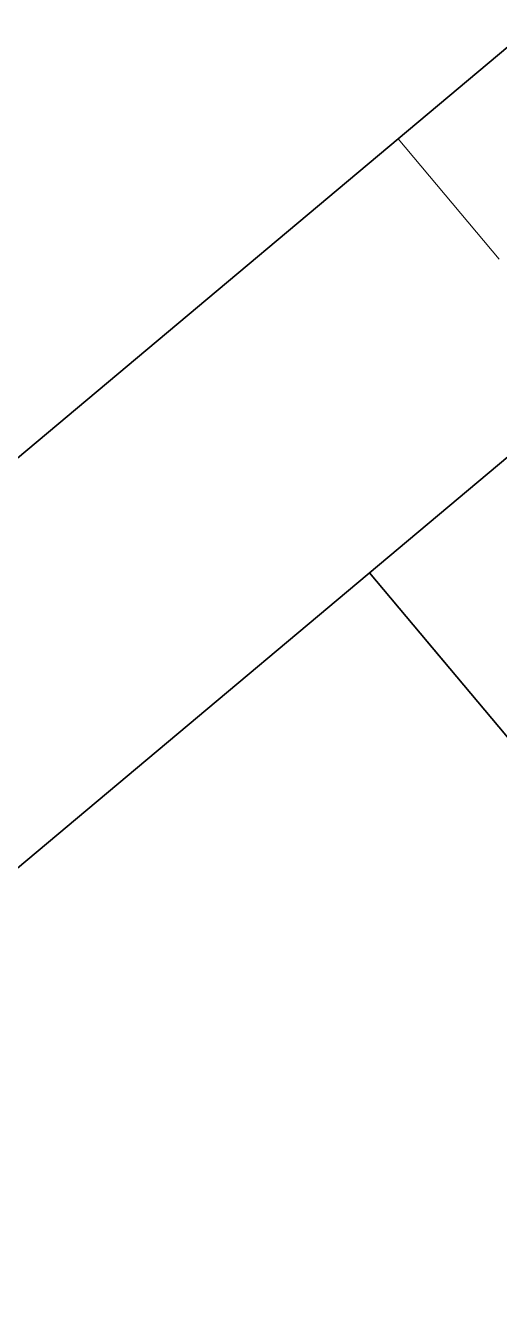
# Model space of a CAD drawing. Header units: millimetres. Extents: x 2054 to 12135, y -1469 to 564.
# Drawn here: x 9935.59 to 9944.64, y 142.5 to 166.78 of the extents above; entities that cross this region are included whole.
import ezdxf

# ---------------------------------------------------------------- set-up
doc = ezdxf.new("R2010")
doc.units = ezdxf.units.MM
doc.linetypes.add('HIDDEN_ISO', pattern=[4.5, 3, -1.5])
doc.layers.add('2D-HIDDEN', color=8, linetype='HIDDEN_ISO', lineweight=18)
doc.layers.add('2D-VISIBLE', color=7, linetype='Continuous', lineweight=35)

msp = doc.modelspace()

# ---------------------------------------------------------------- linework, layer by layer
at = {"layer": '2D-HIDDEN'}
for p, q in [((9752.917, 5.366), (9967.41, 185.347)), ((9756.774, 0.77), (9971.267, 180.751)), ((9942.157, 156.325), (9954.414, 166.609)), ((9942.157, 156.325), (9954.414, 166.609)), ((9942.157, 156.325), (9954.414, 166.609)), ((9942.157, 156.325), (9954.414, 166.609)), ((9942.705, 164.617), (9946.562, 160.021)), ((9942.705, 164.617), (9946.562, 160.021)), ((9942.705, 164.617), (9946.562, 160.021)), ((9942.705, 164.617), (9946.562, 160.021)), ((9956.748, 138.936), (9942.157, 156.325)), ((9956.748, 138.936), (9942.157, 156.325)), ((9956.748, 138.936), (9942.157, 156.325))]:
    msp.add_line(p, q, dxfattribs=at)
for points in [[(9945.29, 166.786), (9945.236, 166.741), (9945.183, 166.696), (9945.129, 166.651), (9945.075, 166.606), (9945.021, 166.561), (9944.967, 166.515), (9944.913, 166.47), (9944.859, 166.425), (9944.806, 166.38), (9944.752, 166.335), (9944.698, 166.289), (9944.644, 166.244), (9944.59, 166.199), (9944.536, 166.154), (9944.482, 166.109), (9944.429, 166.063)], [(9945.29, 166.786), (9945.236, 166.741), (9945.183, 166.696), (9945.129, 166.651), (9945.075, 166.606), (9945.021, 166.561), (9944.967, 166.515), (9944.913, 166.47), (9944.859, 166.425), (9944.806, 166.38), (9944.752, 166.335), (9944.698, 166.289), (9944.644, 166.244), (9944.59, 166.199), (9944.536, 166.154), (9944.482, 166.109), (9944.429, 166.063)], [(9945.29, 166.786), (9945.236, 166.741), (9945.183, 166.696), (9945.129, 166.651), (9945.075, 166.606), (9945.021, 166.561), (9944.967, 166.515), (9944.913, 166.47), (9944.859, 166.425), (9944.806, 166.38), (9944.752, 166.335), (9944.698, 166.289), (9944.644, 166.244), (9944.59, 166.199), (9944.536, 166.154), (9944.482, 166.109), (9944.429, 166.063)], [(9945.29, 166.786), (9945.236, 166.741), (9945.183, 166.696), (9945.129, 166.651), (9945.075, 166.606), (9945.021, 166.561), (9944.967, 166.515), (9944.913, 166.47), (9944.859, 166.425), (9944.806, 166.38), (9944.752, 166.335), (9944.698, 166.289), (9944.644, 166.244), (9944.59, 166.199), (9944.536, 166.154), (9944.482, 166.109), (9944.429, 166.063)], [(9942.705, 164.617), (9942.813, 164.707), (9942.92, 164.798), (9943.028, 164.888), (9943.136, 164.979), (9943.244, 165.069), (9943.351, 165.159), (9943.459, 165.25), (9943.567, 165.34), (9943.674, 165.431), (9943.782, 165.521), (9943.89, 165.611), (9943.998, 165.702), (9944.105, 165.792), (9944.213, 165.883), (9944.321, 165.973), (9944.429, 166.063), (9944.536, 166.154), (9944.644, 166.244)], [(9942.705, 164.617), (9942.813, 164.707), (9942.92, 164.798), (9943.028, 164.888), (9943.136, 164.979), (9943.244, 165.069), (9943.351, 165.159), (9943.459, 165.25), (9943.567, 165.34), (9943.674, 165.431), (9943.782, 165.521), (9943.89, 165.611), (9943.998, 165.702), (9944.105, 165.792), (9944.213, 165.883), (9944.321, 165.973), (9944.429, 166.063), (9944.536, 166.154), (9944.644, 166.244)], [(9942.705, 164.617), (9942.813, 164.707), (9942.92, 164.798), (9943.028, 164.888), (9943.136, 164.979), (9943.244, 165.069), (9943.351, 165.159), (9943.459, 165.25), (9943.567, 165.34), (9943.674, 165.431), (9943.782, 165.521), (9943.89, 165.611), (9943.998, 165.702), (9944.105, 165.792), (9944.213, 165.883), (9944.321, 165.973), (9944.429, 166.063), (9944.536, 166.154), (9944.644, 166.244)], [(9942.705, 164.617), (9942.813, 164.707), (9942.92, 164.798), (9943.028, 164.888), (9943.136, 164.979), (9943.244, 165.069), (9943.351, 165.159), (9943.459, 165.25), (9943.567, 165.34), (9943.674, 165.431), (9943.782, 165.521), (9943.89, 165.611), (9943.998, 165.702), (9944.105, 165.792), (9944.213, 165.883), (9944.321, 165.973), (9944.429, 166.063), (9944.536, 166.154), (9944.644, 166.244)], [(9944.429, 166.063), (9944.375, 166.018), (9944.321, 165.973), (9944.267, 165.928), (9944.213, 165.883), (9944.159, 165.837), (9944.105, 165.792), (9944.051, 165.747), (9943.998, 165.702), (9943.944, 165.657), (9943.89, 165.611), (9943.836, 165.566), (9943.782, 165.521), (9943.728, 165.476), (9943.674, 165.431), (9943.621, 165.385), (9943.567, 165.34), (9943.513, 165.295), (9943.459, 165.25), (9943.405, 165.205), (9943.351, 165.159), (9943.297, 165.114), (9943.244, 165.069), (9943.19, 165.024), (9943.136, 164.979), (9943.082, 164.933), (9943.028, 164.888), (9942.974, 164.843), (9942.92, 164.798), (9942.867, 164.753), (9942.813, 164.707), (9942.759, 164.662), (9942.705, 164.617)], [(9944.429, 166.063), (9944.375, 166.018), (9944.321, 165.973), (9944.267, 165.928), (9944.213, 165.883), (9944.159, 165.837), (9944.105, 165.792), (9944.051, 165.747), (9943.998, 165.702), (9943.944, 165.657), (9943.89, 165.611), (9943.836, 165.566), (9943.782, 165.521), (9943.728, 165.476), (9943.674, 165.431), (9943.621, 165.385), (9943.567, 165.34), (9943.513, 165.295), (9943.459, 165.25), (9943.405, 165.205), (9943.351, 165.159), (9943.297, 165.114), (9943.244, 165.069), (9943.19, 165.024), (9943.136, 164.979), (9943.082, 164.933), (9943.028, 164.888), (9942.974, 164.843), (9942.92, 164.798), (9942.867, 164.753), (9942.813, 164.707), (9942.759, 164.662), (9942.705, 164.617)], [(9944.429, 166.063), (9944.375, 166.018), (9944.321, 165.973), (9944.267, 165.928), (9944.213, 165.883), (9944.159, 165.837), (9944.105, 165.792), (9944.051, 165.747), (9943.998, 165.702), (9943.944, 165.657), (9943.89, 165.611), (9943.836, 165.566), (9943.782, 165.521), (9943.728, 165.476), (9943.674, 165.431), (9943.621, 165.385), (9943.567, 165.34), (9943.513, 165.295), (9943.459, 165.25), (9943.405, 165.205), (9943.351, 165.159), (9943.297, 165.114), (9943.244, 165.069), (9943.19, 165.024), (9943.136, 164.979), (9943.082, 164.933), (9943.028, 164.888), (9942.974, 164.843), (9942.92, 164.798), (9942.867, 164.753), (9942.813, 164.707), (9942.759, 164.662), (9942.705, 164.617)], [(9944.429, 166.063), (9944.375, 166.018), (9944.321, 165.973), (9944.267, 165.928), (9944.213, 165.883), (9944.159, 165.837), (9944.105, 165.792), (9944.051, 165.747), (9943.998, 165.702), (9943.944, 165.657), (9943.89, 165.611), (9943.836, 165.566), (9943.782, 165.521), (9943.728, 165.476), (9943.674, 165.431), (9943.621, 165.385), (9943.567, 165.34), (9943.513, 165.295), (9943.459, 165.25), (9943.405, 165.205), (9943.351, 165.159), (9943.297, 165.114), (9943.244, 165.069), (9943.19, 165.024), (9943.136, 164.979), (9943.082, 164.933), (9943.028, 164.888), (9942.974, 164.843), (9942.92, 164.798), (9942.867, 164.753), (9942.813, 164.707), (9942.759, 164.662), (9942.705, 164.617)]]:
    msp.add_lwpolyline(points, dxfattribs=at)
at = {"layer": '2D-VISIBLE'}
for p, q in [((9752.917, 5.366), (9967.41, 185.347)), ((9756.774, 0.77), (9971.267, 180.751)), ((9956.748, 138.936), (9942.157, 156.325))]:
    msp.add_line(p, q, dxfattribs=at)

doc.saveas('drawing.dxf')
